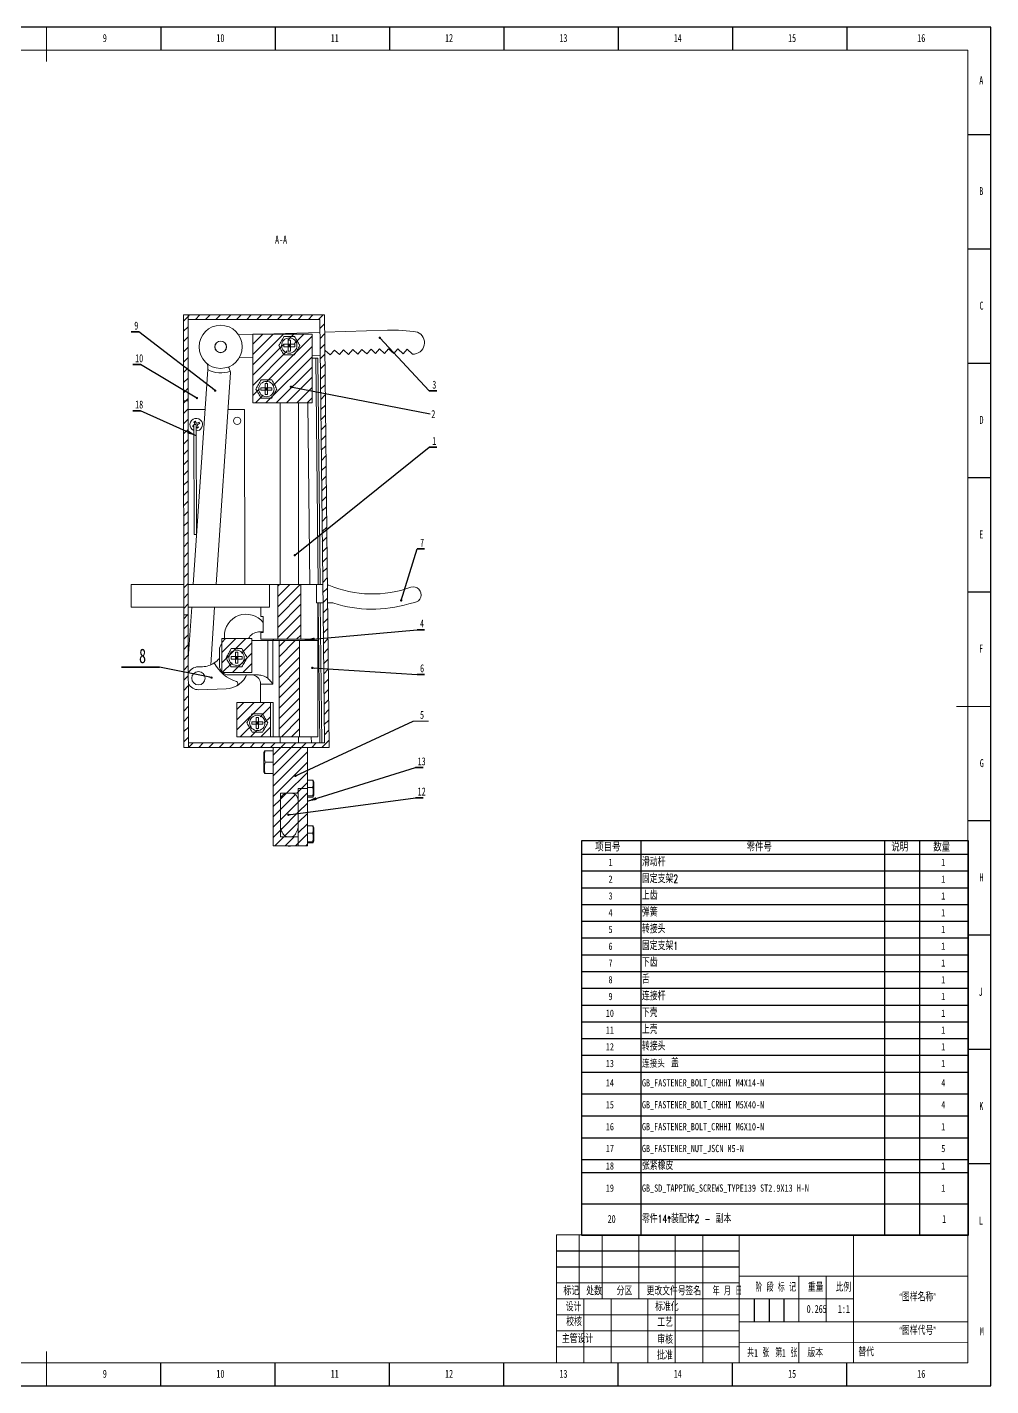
# Model space of a CAD drawing. Header units: millimetres. Extents: x 0 to 841, y 0 to 594.
# Drawn here: x 420 to 841, y 0 to 594 of the extents above; entities that cross this region are included whole.
import ezdxf

# ---------------------------------------------------------------- set-up
doc = ezdxf.new("R2010")
doc.units = ezdxf.units.MM
for name, color, linetype in [('10', 7, 'Continuous'), ('5', 7, 'Continuous'), ('SLD-0', 7, 'Continuous')]:
    doc.layers.add(name, color=color, linetype=linetype)
doc.layers.add('文字层', color=3, linetype='Continuous', lineweight=15)
doc.styles.add('SLDTEXTSTYLE0', font='TXT', dxfattribs={"width": 0.7, "bigfont": 'bigfont'})
doc.styles.add('SLDTEXTSTYLE1', font='TXT', dxfattribs={"width": 0.62, "bigfont": 'bigfont'})
doc.styles.add('SLDTEXTSTYLE2', font='TXT', dxfattribs={"width": 0.614286, "bigfont": 'bigfont'})
doc.styles.add('SLDTEXTSTYLE3', font='TXT', dxfattribs={"width": 0.6, "bigfont": 'bigfont'})
doc.styles.add('SLDTEXTSTYLE4', font='TXT', dxfattribs={"width": 0.7})
doc.styles.add('SLDTEXTSTYLE5', font='TXT', dxfattribs={"width": 0.75, "bigfont": 'bigfont'})
doc.styles.add('SLDTEXTSTYLE6', font='TXT', dxfattribs={"width": 0.75})
doc.dimstyles.new('SLDDIMSTYLE3', dxfattribs={"dimtxt": 0.18, "dimasz": 4.08, "dimexe": 0, "dimexo": 0.0625, "dimgap": 0, "dimtad": 0, "dimtih": 1, "dimtoh": 1, "dimdec": 0, "dimrnd": 1e-09, "dimzin": 0, "dimdsep": 46, "dimtxsty": 'Standard', "dimsah": 1, "dimcen": 0.09, "dimadec": 0, "dimazin": 0, "dimtfac": 4.08, "dimtdec": 0, "dimtofl": 0, "dimtmove": 0, "dimatfit": 3, "dimfxl": 1, "dimfrac": 2, "dimtolj": 1, "dimtzin": 0, "dimarcsym": 0})
doc.dimstyles.new('SLDDIMSTYLE4', dxfattribs={"dimtxt": 0.18, "dimasz": 1.016, "dimexe": 0, "dimexo": 0.0625, "dimgap": 0, "dimtad": 0, "dimtih": 1, "dimtoh": 1, "dimdec": 0, "dimrnd": 1e-09, "dimzin": 0, "dimdsep": 46, "dimtxsty": 'Standard', "dimblk1": 'DOT', "dimblk2": 'DOT', "dimsah": 1, "dimcen": 0.09, "dimadec": 0, "dimazin": 0, "dimtfac": 1.016, "dimtdec": 0, "dimtofl": 0, "dimtmove": 0, "dimatfit": 3, "dimldrblk": 'DOT', "dimfxl": 1, "dimfrac": 2, "dimtolj": 1, "dimtzin": 0, "dimarcsym": 0})

# ---------------------------------------------------------------- blocks, each defined once
blk = doc.blocks.new('SW_TABLEANNOTATION_0')
at = {"layer": '10', "color": 0}
for p, q in [((0, 0), (0, -172.4)), ((169.17, 0), (0, 0)), ((25.88, 0), (25.88, -5.89)), ((132.46, 0), (132.46, -5.89)), ((147.74, 0), (147.74, -5.89)), ((169.17, -172.4), (169.17, 0)), ((0, -5.89), (169.17, -5.89)), ((25.88, -5.89), (25.88, -172.4)), ((132.46, -5.89), (132.46, -172.4)), ((147.74, -5.89), (147.74, -172.4)), ((0, -13.22), (169.17, -13.22)), ((0, -20.54), (169.17, -20.54)), ((0, -27.87), (169.17, -27.87)), ((0, -35.2), (169.17, -35.2)), ((0, -42.52), (169.17, -42.52)), ((0, -49.85), (169.17, -49.85)), ((0, -57.18), (169.17, -57.18)), ((0, -64.5), (169.17, -64.5)), ((0, -71.83), (169.17, -71.83)), ((0, -79.16), (169.17, -79.16)), ((0, -86.49), (169.17, -86.49)), ((0, -93.81), (169.17, -93.81)), ((0, -101.14), (169.17, -101.14)), ((0, -110.71), (169.17, -110.71)), ((0, -120.29), (169.17, -120.29)), ((0, -129.86), (169.17, -129.86)), ((0, -139.4), (169.17, -139.4)), ((0, -145.12), (169.17, -145.12)), ((0, -158.76), (169.17, -158.76)), ((0, -172.4), (169.17, -172.4))]:
    blk.add_line(p, q, dxfattribs=at)
at = {"layer": '10', "color": 0, "attachment_point": 1}
for s, insert, char_height, style in [('项\\M+196DA\\M+18D86', (5.94, -1.14), 3.5, 'SLDTEXTSTYLE5'), ('\\M+197EB\\M+18C8F\\M+18D86', (72.17, -1.14), 3.5, 'SLDTEXTSTYLE5'), ('说\\M+196BE', (135.44, -1.14), 3.5, 'SLDTEXTSTYLE5'), ('\\M+19094\\M+197CA', (153.79, -1.14), 3.5, 'SLDTEXTSTYLE5'), ('1', (11.77, -7.89), 3.17, 'SLDTEXTSTYLE6'), ('\\M+18A8A动\\M+19E57', (26.38, -7.6), 3.5, 'SLDTEXTSTYLE0'), ('1', (157.28, -7.89), 3.17, 'SLDTEXTSTYLE6'), ('2', (11.77, -15.22), 3.17, 'SLDTEXTSTYLE6'), ('\\M+18CC5\\M+192E8\\M+18E78\\M+189CB2', (26.38, -14.93), 3.5, 'SLDTEXTSTYLE0'), ('1', (157.28, -15.22), 3.17, 'SLDTEXTSTYLE6'), ('3', (11.77, -22.55), 3.17, 'SLDTEXTSTYLE6'), ('\\M+18FE3齿', (26.38, -22.25), 3.5, 'SLDTEXTSTYLE0'), ('1', (157.28, -22.55), 3.17, 'SLDTEXTSTYLE6'), ('弹\\M+1E2CE', (26.38, -29.58), 3.5, 'SLDTEXTSTYLE0'), ('4', (11.77, -29.88), 3.17, 'SLDTEXTSTYLE6'), ('1', (157.28, -29.88), 3.17, 'SLDTEXTSTYLE6'), ('5', (11.77, -37.2), 3.17, 'SLDTEXTSTYLE6'), ('转\\M+190DA头', (26.38, -36.91), 3.5, 'SLDTEXTSTYLE0'), ('1', (157.28, -37.2), 3.17, 'SLDTEXTSTYLE6'), ('6', (11.77, -44.53), 3.17, 'SLDTEXTSTYLE6'), ('\\M+18CC5\\M+192E8\\M+18E78\\M+189CB1', (26.38, -44.24), 3.5, 'SLDTEXTSTYLE0'), ('1', (157.28, -44.53), 3.17, 'SLDTEXTSTYLE6'), ('7', (11.77, -51.86), 3.17, 'SLDTEXTSTYLE6'), ('\\M+189BA齿', (26.38, -51.56), 3.5, 'SLDTEXTSTYLE0'), ('1', (157.28, -51.86), 3.17, 'SLDTEXTSTYLE6'), ('8', (11.77, -59.18), 3.17, 'SLDTEXTSTYLE6'), ('\\M+190E3', (26.38, -58.89), 3.5, 'SLDTEXTSTYLE0'), ('1', (157.28, -59.18), 3.17, 'SLDTEXTSTYLE6'), ('9', (11.77, -66.51), 3.17, 'SLDTEXTSTYLE6'), ('连\\M+190DA\\M+19E57', (26.38, -66.22), 3.5, 'SLDTEXTSTYLE0'), ('1', (157.28, -66.51), 3.17, 'SLDTEXTSTYLE6'), ('10', (10.59, -73.84), 3.175, 'SLDTEXTSTYLE6'), ('\\M+189BA壳', (26.38, -73.54), 3.5, 'SLDTEXTSTYLE0'), ('1', (157.28, -73.84), 3.17, 'SLDTEXTSTYLE6'), ('11', (10.59, -81.16), 3.175, 'SLDTEXTSTYLE6'), ('\\M+18FE3壳', (26.38, -80.87), 3.5, 'SLDTEXTSTYLE0'), ('1', (157.28, -81.16), 3.17, 'SLDTEXTSTYLE6'), ('12', (10.59, -88.49), 3.175, 'SLDTEXTSTYLE6'), ('转\\M+190DA头', (26.38, -88.2), 3.5, 'SLDTEXTSTYLE0'), ('1', (157.28, -88.49), 3.17, 'SLDTEXTSTYLE6'), ('13', (10.59, -95.82), 3.175, 'SLDTEXTSTYLE6'), ('连\\M+190DA头', (26.38, -95.98), 3.175, 'SLDTEXTSTYLE5'), ('\\M+1E1B3', (39.08, -95.49), 3.5, 'SLDTEXTSTYLE0'), ('1', (157.28, -95.82), 3.17, 'SLDTEXTSTYLE6'), ('14', (10.59, -104.27), 3.175, 'SLDTEXTSTYLE6'), ('GB_FASTENER_BOLT_CRHHI M4X14-N', (26.38, -104.27), 3.175, 'SLDTEXTSTYLE6'), ('4', (157.28, -104.27), 3.17, 'SLDTEXTSTYLE6'), ('15', (10.59, -113.84), 3.175, 'SLDTEXTSTYLE6'), ('GB_FASTENER_BOLT_CRHHI M5X40-N', (26.38, -113.84), 3.175, 'SLDTEXTSTYLE6'), ('4', (157.28, -113.84), 3.17, 'SLDTEXTSTYLE6'), ('16', (10.59, -123.42), 3.175, 'SLDTEXTSTYLE6'), ('GB_FASTENER_BOLT_CRHHI M6X10-N', (26.38, -123.42), 3.175, 'SLDTEXTSTYLE6'), ('1', (157.28, -123.42), 3.17, 'SLDTEXTSTYLE6'), ('17', (10.59, -132.97), 3.175, 'SLDTEXTSTYLE6'), ('GB_FASTENER_NUT_JSCN M5-N', (26.38, -132.97), 3.175, 'SLDTEXTSTYLE6'), ('5', (157.28, -132.97), 3.17, 'SLDTEXTSTYLE6'), ('18', (10.59, -140.6), 3.175, 'SLDTEXTSTYLE6'), ('张紧\\M+193C9\\M+194E7', (26.38, -140.31), 3.5, 'SLDTEXTSTYLE0'), ('1', (157.28, -140.6), 3.17, 'SLDTEXTSTYLE6'), ('19', (10.59, -150.28), 3.175, 'SLDTEXTSTYLE6'), ('GB_SD_TAPPING_SCREWS_TYPE139 ST2.9X13 H-N', (26.38, -150.28), 3.175, 'SLDTEXTSTYLE6'), ('1', (157.28, -150.28), 3.17, 'SLDTEXTSTYLE6'), ('20', (11.4, -163.63), 3.5, 'SLDTEXTSTYLE4'), ('\\M+197EB\\M+18C8F14^ \\M+19195\\M+1947A\\M+191CC2 - \\M+1959B\\M+1967B', (26.38, -163.63), 3.5, 'SLDTEXTSTYLE0'), ('1', (157.69, -163.63), 3.5, 'SLDTEXTSTYLE4')]:
    blk.add_mtext(s, dxfattribs=dict(at, insert=insert, char_height=char_height, style=style))
blk = doc.blocks.new('SW_NOTE_1')
at = {"layer": '10', "color": 0}
for p, q in [((0, 0), (3.33, 0)), ((3.33, 0), (0, 0)), ((0, 0), (3.33, 0)), ((3.33, 0), (0, 0)), ((0, 0), (3.33, 0)), ((3.33, 0), (0, 0))]:
    blk.add_line(p, q, dxfattribs=at)
at = {"layer": '10', "color": 0, "insert": (2.21, 4.51), "char_height": 3.5, "attachment_point": 2, "style": 'SLDTEXTSTYLE4'}
blk.add_mtext('3', dxfattribs=at)
blk = doc.blocks.new('_DOT')
at = {"color": 0, "linetype": 'ByBlock', "lineweight": -2}
blk.add_line((-0.5, 0), (-1, 0), dxfattribs=at)
at = {"color": 0, "linetype": 'ByBlock', "const_width": 0.5}
blk.add_lwpolyline([(-0.25, 0, 1), (0.25, 0, 1)], format="xyb", close=True, dxfattribs=at)
blk = doc.blocks.new('SW_NOTE_2')
at = {"layer": '10', "color": 0}
for p, q in [((0, 0), (3.33, 0)), ((3.33, 0), (0, 0)), ((0, 0), (3.33, 0)), ((3.33, 0), (0, 0)), ((0, 0), (3.33, 0)), ((3.33, 0), (0, 0))]:
    blk.add_line(p, q, dxfattribs=at)
at = {"layer": '10', "color": 0, "insert": (2.21, 4.51), "char_height": 3.5, "attachment_point": 2, "style": 'SLDTEXTSTYLE4'}
blk.add_mtext('7', dxfattribs=at)
blk = doc.blocks.new('SW_NOTE_3')
at = {"layer": '10', "color": 0}
for p, q in [((0, 0), (3.33, 0)), ((3.33, 0), (0, 0)), ((0, 0), (3.33, 0)), ((3.33, 0), (0, 0)), ((0, 0), (3.33, 0)), ((3.33, 0), (0, 0))]:
    blk.add_line(p, q, dxfattribs=at)
at = {"layer": '10', "color": 0, "insert": (2.21, 4.51), "char_height": 3.5, "attachment_point": 2, "style": 'SLDTEXTSTYLE4'}
blk.add_mtext('1', dxfattribs=at)
blk = doc.blocks.new('SW_NOTE_4')
at = {"layer": '10', "color": 0}
for p, q in [((-3.33, 0), (0, 0)), ((0, 0), (-3.33, 0)), ((-3.33, 0), (0, 0)), ((0, 0), (-3.33, 0)), ((-3.33, 0), (0, 0)), ((0, 0), (-3.33, 0))]:
    blk.add_line(p, q, dxfattribs=at)
at = {"layer": '10', "color": 0, "insert": (-1.12, 4.51), "char_height": 3.5, "attachment_point": 2, "style": 'SLDTEXTSTYLE4'}
blk.add_mtext('9', dxfattribs=at)
blk = doc.blocks.new('SW_NOTE_5')
at = {"layer": '10', "color": 0}
for p, q in [((-3.33, 0), (0, 0)), ((0, 0), (-3.33, 0)), ((-3.33, 0), (0, 0)), ((0, 0), (-3.33, 0)), ((-3.33, 0), (0, 0)), ((0, 0), (-3.33, 0))]:
    blk.add_line(p, q, dxfattribs=at)
at = {"layer": '10', "color": 0, "insert": (-0.58, 4.51), "char_height": 3.5, "attachment_point": 2, "style": 'SLDTEXTSTYLE4'}
blk.add_mtext('10', dxfattribs=at)
blk = doc.blocks.new('SW_NOTE_6')
at = {"layer": '10', "color": 0}
for p, q in [((-3.33, 0), (0, 0)), ((0, 0), (-3.33, 0)), ((-3.33, 0), (0, 0)), ((0, 0), (-3.33, 0)), ((-3.33, 0), (0, 0)), ((0, 0), (-3.33, 0))]:
    blk.add_line(p, q, dxfattribs=at)
at = {"layer": '10', "color": 0, "insert": (-0.57, 4.51), "char_height": 3.5, "attachment_point": 2, "style": 'SLDTEXTSTYLE4'}
blk.add_mtext('18', dxfattribs=at)
blk = doc.blocks.new('SW_NOTE_7')
at = {"layer": '10', "color": 0}
for p, q in [((-16.65, 0), (0, 0)), ((0, 0), (-16.65, 0)), ((-16.65, 0), (0, 0)), ((0, 0), (-16.65, 0)), ((-16.65, 0), (0, 0)), ((0, 0), (-16.65, 0))]:
    blk.add_line(p, q, dxfattribs=at)
at = {"layer": '10', "color": 0, "insert": (-7.42, 8.16), "char_height": 6.35, "attachment_point": 2, "style": 'SLDTEXTSTYLE4'}
blk.add_mtext('8', dxfattribs=at)
blk = doc.blocks.new('SW_NOTE_8')
at = {"layer": '10', "color": 0}
for p, q in [((0, 0), (3.33, 0)), ((3.33, 0), (0, 0)), ((0, 0), (3.33, 0)), ((3.33, 0), (0, 0)), ((0, 0), (3.33, 0)), ((3.33, 0), (0, 0))]:
    blk.add_line(p, q, dxfattribs=at)
at = {"layer": '10', "color": 0, "insert": (2.21, 4.51), "char_height": 3.5, "attachment_point": 2, "style": 'SLDTEXTSTYLE4'}
blk.add_mtext('6', dxfattribs=at)
blk = doc.blocks.new('SW_NOTE_9')
at = {"layer": '文字层', "color": 0}
for p, q in [((0, 0), (6.66, 0)), ((6.66, 0), (0, 0)), ((0, 0), (6.66, 0)), ((6.66, 0), (0, 0)), ((0, 0), (6.66, 0)), ((6.66, 0), (0, 0))]:
    blk.add_line(p, q, dxfattribs=at)
at = {"layer": '文字层', "color": 0, "insert": (3.87, 4.51), "char_height": 3.5, "attachment_point": 2, "style": 'SLDTEXTSTYLE4'}
blk.add_mtext('5', dxfattribs=at)
blk = doc.blocks.new('SW_NOTE_10')
at = {"layer": '10', "color": 0}
for p, q in [((0, 0), (3.33, 0)), ((3.33, 0), (0, 0)), ((0, 0), (3.33, 0)), ((3.33, 0), (0, 0)), ((0, 0), (3.33, 0)), ((3.33, 0), (0, 0))]:
    blk.add_line(p, q, dxfattribs=at)
at = {"layer": '10', "color": 0, "insert": (2.75, 4.51), "char_height": 3.5, "attachment_point": 2, "style": 'SLDTEXTSTYLE4'}
blk.add_mtext('13', dxfattribs=at)
blk = doc.blocks.new('SW_NOTE_11')
at = {"layer": '10', "color": 0}
for p, q in [((0, 0), (3.33, 0)), ((3.33, 0), (0, 0)), ((0, 0), (3.33, 0)), ((3.33, 0), (0, 0)), ((0, 0), (3.33, 0)), ((3.33, 0), (0, 0))]:
    blk.add_line(p, q, dxfattribs=at)
at = {"layer": '10', "color": 0, "insert": (2.75, 4.51), "char_height": 3.5, "attachment_point": 2, "style": 'SLDTEXTSTYLE4'}
blk.add_mtext('12', dxfattribs=at)
blk = doc.blocks.new('SW_NOTE_12')
at = {"layer": '10', "color": 0}
for p, q in [((0, 0), (3.33, 0)), ((3.33, 0), (0, 0)), ((0, 0), (3.33, 0)), ((3.33, 0), (0, 0)), ((0, 0), (3.33, 0)), ((3.33, 0), (0, 0))]:
    blk.add_line(p, q, dxfattribs=at)
at = {"layer": '10', "color": 0, "insert": (2.21, 4.51), "char_height": 3.5, "attachment_point": 2, "style": 'SLDTEXTSTYLE4'}
blk.add_mtext('4', dxfattribs=at)
blk = doc.blocks.new('SW_NOTE_13')
at = {"layer": '10', "color": 0, "insert": (0.57, 1.68), "char_height": 3.5, "attachment_point": 1, "style": 'SLDTEXTSTYLE4'}
blk.add_mtext('2', dxfattribs=at)

msp = doc.modelspace()

# ---------------------------------------------------------------- hatches: boundary and pattern name
at = {"linetype": 'Continuous', "lineweight": 0}
h = msp.add_hatch(dxfattribs=at)
h.set_pattern_fill('ANSI31', style=0)
h.paths.add_polyline_path([(489.976, 468.189), (487.976, 468.188), (487.996, 430.597), (489.996, 430.598)], flags=0)
h = msp.add_hatch(dxfattribs=at)
h.set_pattern_fill('ANSI31', style=0)
h.paths.add_polyline_path([(490.072, 281.082), (490.074, 279.082), (551.605, 279.114), (549.576, 468.219), (489.976, 468.189), (489.977, 466.189), (547.598, 466.218), (548.96, 339.255), (548.961, 339.211), (548.96, 339.212), (549.583, 281.113)], flags=0)
h = msp.add_hatch(dxfattribs=at)
h.set_pattern_fill('ANSI31', style=0)
h.paths.add_polyline_path([(544.185, 459.812), (518.212, 459.799), (518.227, 429.708), (544.201, 429.721)], flags=0)
edge = h.paths.add_edge_path(flags=0)
edge.add_arc((524.205, 435.799), 3.064, 0, 360)
edge = h.paths.add_edge_path(flags=0)
edge.add_arc((534.21, 454.795), 2.5, 0, 360)
h = msp.add_hatch(dxfattribs=at)
h.set_pattern_fill('ANSI31', style=0)
h.paths.add_polyline_path([(487.996, 430.597), (488.044, 337.052), (490.044, 337.053), (489.996, 430.598)], flags=0)
h = msp.add_hatch(dxfattribs=at)
h.set_pattern_fill('ANSI31', style=0)
h.paths.add_polyline_path([(529.152, 350.383), (529.152, 326.383), (539.269, 326.383), (539.269, 350.383)], flags=0)
h = msp.add_hatch(dxfattribs=at)
h.set_pattern_fill('ANSI31', style=0)
h.paths.add_polyline_path([(488.074, 279.081), (490.074, 279.082), (490.044, 337.053), (488.044, 337.052)], flags=0)
h = msp.add_hatch(dxfattribs=at)
h.set_pattern_fill('ANSI31', style=0)
h.paths.add_polyline_path([(504.656, 311.853), (517.903, 311.859), (517.895, 326.689), (504.649, 326.682)], flags=0)
edge = h.paths.add_edge_path(flags=0)
edge.add_arc((511.17, 318.309), 2.923, 0, 360)
h = msp.add_hatch(dxfattribs=at)
h.set_pattern_fill('ANSI31', style=0)
h.paths.add_polyline_path([(538.649, 325.8), (529.732, 325.8), (529.732, 283.807), (538.649, 283.807)], flags=0)
h = msp.add_hatch(dxfattribs=at)
h.set_pattern_fill('ANSI31', style=0)
h.paths.add_polyline_path([(511.239, 283.802), (526.01, 283.81), (526.002, 298.81), (511.232, 298.802)], flags=0)
edge = h.paths.add_edge_path(flags=0)
edge.add_arc((520.237, 289.807), 3.037, 0, 360)
h = msp.add_hatch(dxfattribs=at)
h.set_pattern_fill('ANSI31', style=0)
h.paths.add_polyline_path([(530.31, 259.105), (538.11, 259.105), (538.11, 261.105), (542.11, 261.105), (542.11, 279.081), (527.11, 279.081), (527.11, 236.105), (538.11, 236.105), (538.11, 240.011), (530.31, 240.011)], flags=0)
h = msp.add_hatch(dxfattribs=at)
h.set_pattern_fill('ANSI31', style=0)
edge = h.paths.add_edge_path(flags=0)
edge.add_line((535.11, 259.105), (533.31, 259.105))
edge.add_arc((533.31, 256.105), 3, 90, 180)
edge.add_line((530.31, 256.105), (530.31, 245.294))
edge.add_spline(control_points=[(530.31, 245.294), (530.31, 245.181), (530.313, 245.067), (530.319, 244.953), (530.361, 244.105), (530.556, 243.254), (530.875, 242.468), (531.074, 241.979), (531.325, 241.504), (531.642, 241.081), (531.817, 240.847), (532.015, 240.626), (532.242, 240.441), (532.404, 240.309), (532.585, 240.194), (532.78, 240.116), (532.928, 240.057), (533.087, 240.02), (533.245, 240.012), (533.267, 240.011), (533.289, 240.011), (533.31, 240.011)], knot_values=[0.0169844, 0.0169844, 0.0169844, 0.0169844, 0.0173229, 0.0173229, 0.0173229, 0.0198793, 0.0198793, 0.0198793, 0.0214588, 0.0214588, 0.0214588, 0.0223304, 0.0223304, 0.0223304, 0.0229556, 0.0229556, 0.0229556, 0.0234292, 0.0234292, 0.0234292, 0.0234931, 0.0234931, 0.0234931, 0.0234931], weights=[1, 1, 1, 1, 1, 1, 1, 1, 1, 1, 1, 1, 1, 1, 1, 1, 1, 1, 1, 1, 1, 1], degree=3, periodic=0)
edge.add_line((533.31, 240.011), (535.11, 240.011))
edge.add_spline(control_points=[(535.11, 240.011), (535.202, 240.011), (535.294, 240.02), (535.384, 240.039), (535.533, 240.069), (535.678, 240.125), (535.812, 240.196), (536.042, 240.317), (536.248, 240.486), (536.43, 240.672), (536.772, 241.02), (537.045, 241.438), (537.27, 241.872), (537.656, 242.614), (537.912, 243.434), (538.034, 244.261), (538.084, 244.603), (538.11, 244.949), (538.11, 245.294)], knot_values=[0.0008002, 0.0008002, 0.0008002, 0.0008002, 0.0010754, 0.0010754, 0.0010754, 0.0015294, 0.0015294, 0.0015294, 0.002311, 0.002311, 0.002311, 0.0037839, 0.0037839, 0.0037839, 0.0063206, 0.0063206, 0.0063206, 0.0073631, 0.0073631, 0.0073631, 0.0073631], weights=[1, 1, 1, 1, 1, 1, 1, 1, 1, 1, 1, 1, 1, 1, 1, 1, 1, 1, 1], degree=3, periodic=0)
edge.add_line((538.11, 245.294), (538.11, 256.105))
edge.add_arc((535.11, 256.105), 3, 0, 90)
h = msp.add_hatch(dxfattribs=at)
h.set_pattern_fill('ANSI31', style=0)
h.paths.add_polyline_path([(538.11, 236.105), (542.11, 236.105), (542.11, 261.105), (538.11, 261.105)], flags=0)

# ---------------------------------------------------------------- linework, layer by layer
at = {"color": 7, "linetype": 'Continuous', "lineweight": 15}
for p, q in [((487.976, 468.188), (489.976, 468.189)), ((487.996, 430.597), (487.976, 468.188)), ((489.976, 468.189), (549.576, 468.219)), ((489.977, 466.189), (489.976, 468.189)), ((489.996, 430.598), (489.976, 468.189)), ((547.598, 466.218), (489.977, 466.189)), ((548.96, 339.255), (547.598, 466.218)), ((549.576, 468.219), (551.605, 279.114)), ((518.21, 459.675), (512.03, 459.486)), ((518.21, 459.795), (518.21, 429.795)), ((518.212, 459.795), (518.21, 459.795)), ((518.212, 459.799), (544.185, 459.812)), ((518.227, 429.708), (518.212, 459.799)), ((547.658, 460.578), (522.319, 459.801)), ((544.185, 459.812), (544.201, 429.721)), ((544.21, 459.795), (544.185, 459.795)), ((544.21, 429.795), (544.21, 459.795)), ((577.092, 461.481), (549.658, 460.64)), ((533.664, 455.341), (531.81, 455.341)), ((531.81, 455.341), (531.81, 454.249)), ((533.664, 454.249), (531.81, 454.249)), ((534.756, 457.195), (533.664, 457.195)), ((533.664, 457.195), (533.664, 455.341)), ((534.756, 455.341), (533.664, 455.341)), ((533.664, 454.249), (533.664, 455.341)), ((533.664, 455.341), (534.21, 454.795)), ((534.21, 454.795), (533.664, 454.795)), ((534.21, 454.795), (533.664, 454.249)), ((533.664, 454.249), (533.664, 452.395)), ((534.756, 454.249), (533.664, 454.249)), ((533.664, 452.395), (534.756, 452.395)), ((534.21, 454.795), (534.21, 455.341)), ((534.21, 454.795), (534.756, 455.341)), ((534.21, 454.249), (534.21, 454.795)), ((534.756, 454.249), (534.21, 454.795)), ((534.756, 454.795), (534.21, 454.795)), ((534.756, 457.195), (534.756, 455.341)), ((536.61, 455.341), (534.756, 455.341)), ((534.756, 454.249), (534.756, 455.341)), ((534.756, 454.249), (534.756, 452.395)), ((536.61, 454.249), (534.756, 454.249)), ((536.61, 454.249), (536.61, 455.341)), ((549.754, 451.607), (549.91, 452.644)), ((549.91, 452.644), (552.14, 450.711)), ((552.14, 450.711), (553.922, 452.767)), ((553.922, 452.767), (556.152, 450.834)), ((556.152, 450.834), (557.933, 452.89)), ((557.933, 452.89), (560.163, 450.957)), ((560.163, 450.957), (561.945, 453.013)), ((561.945, 453.013), (564.175, 451.08)), ((564.175, 451.08), (565.956, 453.136)), ((565.956, 453.136), (568.186, 451.203)), ((568.186, 451.203), (569.967, 453.259)), ((569.967, 453.259), (571.851, 451.316)), ((571.851, 451.316), (573.613, 453.349)), ((573.613, 453.349), (575.897, 451.369)), ((575.897, 451.369), (577.629, 453.368)), ((577.629, 453.368), (579.966, 451.344)), ((579.966, 451.344), (581.669, 453.31)), ((581.669, 453.31), (583.978, 451.241)), ((583.978, 451.241), (585.711, 453.175)), ((585.711, 453.175), (588.075, 451.056)), ((512.337, 449.49), (518.21, 449.67)), ((544.21, 450.468), (547.765, 450.577)), ((546.631, 449.292), (544.21, 449.266)), ((545.754, 449.221), (546.631, 449.23)), ((546.815, 350.36), (545.754, 449.221)), ((546.631, 449.23), (546.631, 449.292)), ((547.693, 350.361), (546.631, 449.292)), ((547.692, 350.361), (546.631, 449.23)), ((498.527, 444.332), (492.228, 350.383)), ((502.251, 350.383), (508.462, 443.035)), ((508.413, 443.626), (508.281, 444.01)), ((521.805, 436.345), (521.805, 435.253)), ((523.659, 436.345), (521.805, 436.345)), ((523.659, 435.253), (521.805, 435.253)), ((524.751, 438.199), (523.659, 438.199)), ((523.659, 438.199), (523.659, 436.345)), ((523.659, 435.253), (523.659, 436.345)), ((524.751, 436.345), (523.659, 436.345)), ((523.659, 436.345), (524.205, 435.799)), ((524.205, 435.799), (523.659, 435.799)), ((524.205, 435.799), (523.659, 435.253)), ((523.659, 435.253), (523.659, 433.399)), ((524.751, 435.253), (523.659, 435.253)), ((524.205, 435.799), (524.205, 436.345)), ((524.205, 435.799), (524.751, 436.345)), ((524.205, 435.253), (524.205, 435.799)), ((524.751, 435.253), (524.205, 435.799)), ((524.751, 435.799), (524.205, 435.799)), ((524.751, 438.199), (524.751, 436.345)), ((526.605, 436.345), (524.751, 436.345)), ((524.751, 435.253), (524.751, 436.345)), ((524.751, 435.253), (524.751, 433.399)), ((526.605, 435.253), (524.751, 435.253)), ((526.605, 435.253), (526.605, 436.345)), ((487.996, 430.597), (489.996, 430.598)), ((488.044, 337.052), (487.996, 430.597)), ((489.996, 430.598), (490.044, 337.053)), ((518.21, 429.795), (518.227, 429.795)), ((544.201, 429.721), (518.227, 429.708)), ((523.659, 433.399), (524.751, 433.399)), ((530.21, 429.714), (530.21, 350.383)), ((538.21, 350.383), (538.21, 429.718)), ((543.136, 350.383), (542.285, 429.72)), ((544.201, 429.795), (544.21, 429.795)), ((497.355, 426.858), (489.998, 426.854)), ((492.479, 421.51), (493.043, 421.813)), ((493.043, 421.813), (493.497, 420.967)), ((514.668, 426.867), (507.378, 426.863)), ((514.707, 350.383), (514.668, 426.867)), ((491.957, 419.776), (492.48, 420.057)), ((492.26, 419.213), (491.957, 419.776)), ((492.482, 419.357), (492.19, 419.901)), ((492.482, 419.332), (492.26, 419.213)), ((492.933, 420.664), (492.479, 421.51)), ((493.518, 420.252), (492.479, 420.248)), ((492.479, 420.248), (492.653, 372.215)), ((492.604, 421.277), (493.168, 421.58)), ((493.692, 372.219), (493.518, 420.252)), ((493.539, 419.537), (493.521, 419.567)), ((493.993, 418.691), (493.539, 419.537)), ((494.432, 419.227), (493.868, 418.924)), ((493.93, 420.837), (494.776, 421.291)), ((494.557, 418.994), (493.993, 418.691)), ((494.103, 419.839), (494.557, 418.994)), ((495.079, 420.727), (494.233, 420.273)), ((494.543, 421.166), (494.846, 420.602)), ((494.776, 421.291), (495.079, 420.727)), ((492.653, 372.215), (493.692, 372.219)), ((465.01, 340.383), (465.01, 350.383)), ((488.037, 350.383), (465.01, 350.383)), ((525.536, 350.383), (490.037, 350.383)), ((525.536, 350.383), (525.536, 340.383)), ((525.536, 350.383), (529.152, 350.383)), ((539.269, 350.383), (529.152, 350.383)), ((529.152, 350.383), (529.152, 326.383)), ((539.269, 326.383), (539.269, 350.383)), ((539.269, 350.383), (546.71, 350.383)), ((548.84, 350.361), (546.053, 350.36)), ((546.053, 342.383), (546.053, 350.36)), ((546.71, 350.36), (546.71, 350.383)), ((465.01, 340.383), (488.042, 340.383)), ((490.042, 340.383), (525.536, 340.383)), ((491.558, 340.383), (490.054, 317.942)), ((499.893, 315.21), (501.58, 340.383)), ((521.71, 340.383), (521.71, 336.383)), ((546.053, 342.383), (548.926, 342.383)), ((546.71, 326.383), (546.71, 342.383)), ((547.558, 281.112), (546.9, 342.383)), ((548.435, 281.112), (547.777, 342.383)), ((548.435, 281.112), (547.778, 342.383)), ((548.961, 339.211), (548.96, 339.255)), ((548.96, 339.255), (548.96, 339.212)), ((549.583, 281.113), (548.96, 339.212)), ((548.96, 339.212), (548.961, 339.211)), ((548.96, 339.212), (548.961, 339.212)), ((550.926, 342.383), (552.129, 342.383)), ((490.044, 337.053), (488.044, 337.052)), ((488.074, 279.081), (488.044, 337.052)), ((490.074, 279.082), (490.044, 337.053)), ((522.754, 336.383), (521.71, 336.383)), ((522.754, 336.383), (522.754, 329.383)), ((505.857, 327.588), (505.889, 326.682)), ((520.796, 329.596), (522.754, 329.664)), ((521.71, 329.383), (521.71, 326.383)), ((521.71, 329.383), (522.754, 329.383)), ((503.682, 314.82), (503.688, 321.819)), ((504.649, 326.682), (517.895, 326.689)), ((504.656, 311.853), (504.649, 326.682)), ((517.895, 326.689), (517.903, 311.859)), ((517.896, 325.807), (521.691, 325.804)), ((526.713, 325.8), (521.691, 325.804)), ((521.71, 326.383), (529.152, 326.383)), ((524.779, 309.344), (524.779, 325.8)), ((524.779, 325.8), (527.061, 325.8)), ((526.71, 326.383), (527.73, 325.8)), ((527.061, 325.8), (527.061, 306.803)), ((529.732, 325.8), (527.061, 325.8)), ((529.152, 326.383), (539.269, 326.383)), ((529.732, 283.807), (529.732, 325.8)), ((529.732, 325.8), (538.649, 325.8)), ((538.649, 325.8), (538.649, 283.807)), ((546.691, 325.8), (538.649, 325.8)), ((539.269, 326.383), (546.71, 326.383)), ((540.691, 325.8), (541.71, 326.383)), ((543.4, 325.8), (543.394, 326.383)), ((546.691, 283.807), (546.691, 325.8)), ((508.77, 318.855), (508.77, 317.763)), ((510.624, 318.855), (508.77, 318.855)), ((510.624, 317.763), (508.77, 317.763)), ((511.716, 320.709), (510.624, 320.709)), ((510.624, 320.709), (510.624, 318.855)), ((510.624, 317.763), (510.624, 318.855)), ((511.716, 318.855), (510.624, 318.855)), ((510.624, 318.855), (511.17, 318.309)), ((511.17, 318.309), (510.624, 318.309)), ((511.17, 318.309), (510.624, 317.763)), ((511.716, 317.763), (510.624, 317.763)), ((510.624, 317.763), (510.624, 315.909)), ((510.624, 315.909), (511.716, 315.909)), ((511.17, 318.309), (511.17, 318.855)), ((511.17, 318.309), (511.716, 318.855)), ((511.17, 317.763), (511.17, 318.309)), ((511.716, 317.763), (511.17, 318.309)), ((511.716, 318.309), (511.17, 318.309)), ((511.716, 320.709), (511.716, 318.855)), ((513.57, 318.855), (511.716, 318.855)), ((511.716, 317.763), (511.716, 318.855)), ((513.57, 317.763), (511.716, 317.763)), ((511.716, 317.763), (511.716, 315.909)), ((513.57, 317.763), (513.57, 318.855)), ((496.312, 314.412), (494.314, 314.342)), ((517.903, 311.859), (504.656, 311.853)), ((520.741, 310.806), (507.679, 310.816)), ((494.663, 304.348), (506.656, 304.768)), ((521.691, 306.808), (521.691, 298.807)), ((511.232, 298.802), (526.002, 298.81)), ((511.239, 283.802), (511.232, 298.802)), ((526.002, 298.81), (526.01, 283.81)), ((527.237, 298.807), (526.002, 298.807)), ((527.237, 298.807), (527.237, 283.807)), ((520.783, 292.207), (519.691, 292.207)), ((519.691, 292.207), (519.691, 290.353)), ((520.783, 292.207), (520.783, 290.353)), ((511.237, 287.804), (511.237, 283.807)), ((519.691, 290.353), (517.837, 290.353)), ((517.837, 290.353), (517.837, 289.261)), ((519.691, 289.261), (517.837, 289.261)), ((520.783, 290.353), (519.691, 290.353)), ((519.691, 289.261), (519.691, 290.353)), ((519.691, 290.353), (520.237, 289.807)), ((520.237, 289.807), (519.691, 289.807)), ((520.237, 289.807), (519.691, 289.261)), ((519.691, 289.261), (519.691, 287.407)), ((520.783, 289.261), (519.691, 289.261)), ((519.691, 287.407), (520.783, 287.407)), ((520.237, 289.807), (520.237, 290.353)), ((520.237, 289.807), (520.783, 290.353)), ((520.237, 289.261), (520.237, 289.807)), ((520.783, 289.261), (520.237, 289.807)), ((520.783, 289.807), (520.237, 289.807)), ((522.637, 290.353), (520.783, 290.353)), ((520.783, 289.261), (520.783, 290.353)), ((520.783, 289.261), (520.783, 287.407)), ((522.637, 289.261), (520.783, 289.261)), ((522.637, 289.261), (522.637, 290.353)), ((490.072, 281.082), (549.583, 281.113)), ((490.074, 279.082), (490.072, 281.082)), ((511.239, 283.807), (511.237, 283.807)), ((526.01, 283.81), (511.239, 283.802)), ((527.237, 283.807), (520.239, 283.807)), ((529.732, 283.807), (527.237, 283.807)), ((529.732, 283.807), (538.649, 283.807)), ((530.21, 283.807), (530.21, 281.103)), ((538.21, 281.107), (538.21, 283.807)), ((546.691, 283.807), (538.649, 283.807)), ((543.88, 281.11), (543.851, 283.807)), ((490.074, 279.082), (488.074, 279.081)), ((551.605, 279.114), (490.074, 279.082)), ((523.347, 277.652), (523.11, 277.002)), ((523.11, 272.652), (523.11, 277.002)), ((527.11, 277.652), (523.628, 277.652)), ((542.11, 279.081), (527.11, 279.081)), ((527.11, 236.105), (527.11, 279.081)), ((530.21, 279.103), (530.21, 279.081)), ((538.21, 279.081), (538.21, 279.107)), ((542.11, 261.105), (542.11, 279.081)), ((523.11, 268.302), (523.11, 272.652)), ((523.11, 268.302), (523.347, 267.652)), ((527.11, 272.652), (523.628, 272.652)), ((527.11, 267.652), (523.628, 267.652)), ((542.11, 264.84), (544.477, 264.84)), ((542.11, 261.636), (544.477, 261.636)), ((544.626, 264.636), (544.477, 264.84)), ((544.91, 263.955), (544.658, 264.647)), ((544.91, 263.955), (544.91, 263.739)), ((544.91, 263.739), (544.91, 258.255)), ((530.31, 259.105), (530.31, 240.011)), ((538.11, 259.105), (530.31, 259.105)), ((530.31, 256.105), (530.31, 245.294)), ((533.31, 259.105), (535.11, 259.105)), ((538.11, 236.105), (538.11, 261.105)), ((538.11, 261.105), (542.11, 261.105)), ((538.11, 259.105), (538.11, 261.105)), ((538.11, 256.105), (538.11, 245.294)), ((542.11, 236.105), (542.11, 261.105)), ((542.11, 257.901), (544.477, 257.901)), ((542.11, 257.37), (544.477, 257.37)), ((544.658, 257.563), (544.91, 258.255)), ((542.11, 244.84), (544.477, 244.84)), ((544.626, 244.636), (544.477, 244.84)), ((544.91, 243.955), (544.658, 244.647)), ((544.91, 243.955), (544.91, 243.739)), ((544.91, 243.739), (544.91, 238.255)), ((530.31, 240.011), (538.11, 240.011)), ((535.11, 240.011), (533.31, 240.011)), ((538.11, 236.105), (538.11, 240.011)), ((542.11, 241.636), (544.477, 241.636)), ((542.11, 237.901), (544.477, 237.901)), ((544.658, 237.563), (544.91, 238.255)), ((527.11, 236.105), (538.11, 236.105)), ((533.71, 236.105), (533.71, 236.005)), ((534.71, 236.005), (533.71, 236.005)), ((534.71, 236.005), (534.71, 236.105)), ((542.11, 236.105), (538.11, 236.105)), ((542.11, 237.37), (544.477, 237.37))]:
    msp.add_line(p, q, dxfattribs=at)
at = {"color": 7, "linetype": 'Continuous', "lineweight": 15, "flags": 128}
msp.add_lwpolyline([(533.234, 259.104), (532.842, 259.104), (532.21, 259.104), (531.639, 259.103), (531.146, 259.103), (530.746, 259.103), (530.452, 259.103), (530.31, 259.103)], dxfattribs=at)
at = {"color": 7, "linetype": 'Continuous', "lineweight": 15}
for centre, radius in [((504.202, 454.243), 9.421), ((534.21, 454.795), 3.35), ((504.202, 454.243), 2.55), ((504.202, 454.243), 2.5), ((524.205, 435.799), 3.35), ((511.429, 421.866), 1.6), ((511.17, 318.309), 3.35), ((494.488, 309.345), 2.923), ((520.237, 289.807), 3.35)]:
    msp.add_circle(centre, radius, dxfattribs=at)
for centre, radius, start, end in [((579.254, 391.014), 70.5, 81.059954, 91.756899), ((588.387, 456.025), 4.978, 266.411107, 68.523194), ((543.9, 359.043), 90.197, 88.822208, 89.815608), ((504.202, 454.243), 11.421, 240.202684, 291.636517), ((506.467, 443.169), 2, 356.16472, 13.228684), ((493.518, 420.252), 2.75, 28.246721, 248.008324), ((492.651, 420.513), 0.32, 304.607982, 28.246721), ((493.779, 421.118), 0.32, 208.246721, 298.246721), ((493.518, 420.252), 2.75, 270.207725, 28.246721), ((494.385, 419.991), 0.32, 118.246721, 208.246721), ((549.575, 345.362), 5, 67.559454, 75.316863), ((570.57, 396.197), 50, 247.559454, 289.681072), ((588.408, 345.822), 3.444, 280.160361, 106.86451), ((552.129, 337.383), 5, 72.59145, 90), ((570.57, 396.197), 56.637, 252.59145, 286.258339), ((593.426, 317.825), 25, 100.160361, 106.258339), ((515.301, 327.918), 9.449, 37.926207, 182.004413), ((520.971, 324.599), 5, 92.004413, 155.305782), ((507.688, 321.816), 4, 139.42071, 179.953791), ((495.963, 324.406), 10, 272.004413, 303.044622), ((495.963, 324.406), 10, 303.044622, 320.553416), ((516.037, 323.639), 16.486, 207.515402, 252.543769), ((494.488, 309.345), 5, 92.004413, 152.415219), ((507.682, 314.816), 4, 179.953791, 220.840963), ((507.682, 314.816), 4, 227.811259, 269.95359), ((506.306, 314.761), 10, 299.890886, 336.726001), ((517.691, 306.808), 4, 0.04998, 75.716554), ((494.488, 309.345), 5, 207.643594, 272.004413), ((506.306, 314.761), 10, 272.004413, 299.890886), ((510.791, 306.959), 1, 299.890886, 72.543769), ((533.31, 256.105), 3, 90, 180), ((535.11, 256.105), 3, 0, 90)]:
    msp.add_arc(centre, radius, start, end, dxfattribs=at)
for points, knots in [([(531.901, 458.795), (531.523, 458.14), (530.753, 456.807), (529.983, 455.473), (529.592, 454.795)], [0, 0, 0, 0, 0.4912127, 1, 1, 1, 1]), ([(536.52, 458.795), (536.502, 458.795), (535.84, 458.795), (534.497, 458.795), (532.961, 458.795), (532.1, 458.795), (531.901, 458.795)], [0, 0, 0, 0, 0.011345, 0.4349255, 0.8697852, 1, 1, 1, 1]), ([(538.829, 454.795), (538.451, 455.449), (537.681, 456.782), (536.912, 458.116), (536.52, 458.795)], [0, 0, 0, 0, 0.4912126, 1, 1, 1, 1]), ([(529.592, 454.795), (529.97, 454.14), (530.739, 452.807), (531.509, 451.473), (531.901, 450.795)], [0, 0, 0, 0, 0.4912126, 1, 1, 1, 1]), ([(536.52, 450.795), (536.898, 451.449), (537.667, 452.782), (538.437, 454.116), (538.829, 454.795)], [0, 0, 0, 0, 0.4912127, 1, 1, 1, 1]), ([(497.943, 447.201), (497.944, 447.2), (497.973, 447.175), (498.207, 446.952), (498.549, 446.485), (498.591, 445.854), (498.61, 445.573)], [0, 0, 0, 0, 0.0036244, 0.0688957, 0.5853901, 1, 1, 1, 1]), ([(498.527, 444.332), (498.545, 444.613), (498.575, 445.05), (498.601, 445.436), (498.61, 445.573)], [0, 0, 0, 0, 0.6457398, 1, 1, 1, 1]), ([(531.901, 450.795), (532.1, 450.795), (532.944, 450.795), (534.479, 450.795), (535.822, 450.795), (536.502, 450.795), (536.52, 450.795)], [0, 0, 0, 0, 0.1302141, 0.5534335, 0.988655, 1, 1, 1, 1]), ([(507.609, 445.459), (507.618, 445.439), (507.637, 445.399), (507.782, 445.087), (507.995, 444.627), (508.178, 444.231), (508.276, 444.021), (508.281, 444.01)], [0, 0, 0, 0, 0.2462911, 0.4925735, 0.7391104, 0.9861026, 1, 1, 1, 1]), ([(521.895, 439.799), (521.517, 439.144), (520.748, 437.811), (519.978, 436.477), (519.586, 435.799)], [0, 0, 0, 0, 0.4912127, 1, 1, 1, 1]), ([(526.514, 439.799), (526.497, 439.799), (525.835, 439.799), (524.492, 439.799), (522.956, 439.799), (522.094, 439.799), (521.895, 439.799)], [0, 0, 0, 0, 0.01134496, 0.43492536, 0.8697851, 1, 1, 1, 1]), ([(528.824, 435.799), (528.446, 436.453), (527.676, 437.786), (526.906, 439.12), (526.514, 439.799)], [0, 0, 0, 0, 0.4912126, 1, 1, 1, 1]), ([(519.586, 435.799), (519.964, 435.144), (520.734, 433.811), (521.504, 432.477), (521.895, 431.799)], [0, 0, 0, 0, 0.4912126, 1, 1, 1, 1]), ([(526.514, 431.799), (526.892, 432.453), (527.662, 433.786), (528.432, 435.12), (528.824, 435.799)], [0, 0, 0, 0, 0.4912126, 1, 1, 1, 1]), ([(521.895, 431.799), (522.094, 431.799), (522.938, 431.799), (524.473, 431.799), (525.817, 431.799), (526.497, 431.799), (526.514, 431.799)], [0, 0, 0, 0, 0.1302142, 0.5534336, 0.9886551, 1, 1, 1, 1]), ([(508.861, 322.309), (508.483, 321.654), (507.713, 320.321), (506.943, 318.987), (506.552, 318.309)], [0, 0, 0, 0, 0.4912126, 1, 1, 1, 1]), ([(513.48, 322.309), (513.462, 322.309), (512.8, 322.309), (511.457, 322.309), (509.921, 322.309), (509.06, 322.309), (508.861, 322.309)], [0, 0, 0, 0, 0.0113452, 0.4349257, 0.8697853, 1, 1, 1, 1]), ([(515.789, 318.309), (515.411, 318.963), (514.641, 320.296), (513.871, 321.63), (513.48, 322.309)], [0, 0, 0, 0, 0.4912123, 1, 1, 1, 1]), ([(506.552, 318.309), (506.93, 317.654), (507.699, 316.321), (508.469, 314.987), (508.861, 314.309)], [0, 0, 0, 0, 0.4912123, 1, 1, 1, 1]), ([(513.48, 314.309), (513.858, 314.963), (514.627, 316.296), (515.397, 317.63), (515.789, 318.309)], [0, 0, 0, 0, 0.4912126, 1, 1, 1, 1]), ([(508.861, 314.309), (509.06, 314.309), (509.904, 314.309), (511.439, 314.309), (512.782, 314.309), (513.462, 314.309), (513.48, 314.309)], [0, 0, 0, 0, 0.1302139, 0.5534335, 0.9886549, 1, 1, 1, 1]), ([(518.679, 310.697), (518.679, 310.693), (518.679, 310.661), (518.679, 310.732), (518.679, 310.794)], [0, 0, 0, 0, 0.1206747, 1, 1, 1, 1]), ([(520.741, 310.806), (521.418, 310.74), (522.479, 310.637), (523.832, 310.049), (524.46, 309.582), (524.779, 309.344)], [0, 0, 0, 0, 0.4638093, 0.7271302, 1, 1, 1, 1]), ([(527.061, 306.803), (527.059, 306.806), (526.791, 307.18), (526.116, 308.072), (525.269, 308.878), (524.779, 309.344)], [0, 0, 0, 0, 0.0036038, 0.4234851, 1, 1, 1, 1]), ([(517.928, 293.807), (517.55, 293.152), (516.78, 291.819), (516.01, 290.485), (515.619, 289.807)], [0, 0, 0, 0, 0.4912123, 1, 1, 1, 1]), ([(522.547, 293.807), (522.529, 293.807), (521.867, 293.807), (520.524, 293.807), (518.988, 293.807), (518.127, 293.807), (517.928, 293.807)], [0, 0, 0, 0, 0.011345, 0.4349256, 0.8697853, 1, 1, 1, 1]), ([(524.856, 289.807), (524.478, 290.461), (523.709, 291.794), (522.939, 293.128), (522.547, 293.807)], [0, 0, 0, 0, 0.4912123, 1, 1, 1, 1]), ([(515.619, 289.807), (515.997, 289.152), (516.766, 287.819), (517.536, 286.485), (517.928, 285.807)], [0, 0, 0, 0, 0.4912126, 1, 1, 1, 1]), ([(517.928, 285.807), (518.127, 285.807), (518.971, 285.807), (520.506, 285.807), (521.849, 285.807), (522.529, 285.807), (522.547, 285.807)], [0, 0, 0, 0, 0.130214, 0.5534334, 0.9886551, 1, 1, 1, 1]), ([(522.547, 285.807), (522.925, 286.461), (523.694, 287.794), (524.464, 289.128), (524.856, 289.807)], [0, 0, 0, 0, 0.491212, 1, 1, 1, 1]), ([(523.628, 277.652), (523.624, 277.652), (523.475, 277.652), (523.297, 277.652), (523.366, 277.652), (523.375, 277.652)], [0, 0, 0, 0, 0.02356809, 0.87148808, 1, 1, 1, 1]), ([(523.628, 272.652), (523.489, 273.47), (523.206, 275.137), (523.486, 276.804), (523.628, 277.652)], [0, 0, 0, 0, 0.4912122, 1, 1, 1, 1]), ([(523.37, 267.652), (523.362, 267.652), (523.293, 267.652), (523.471, 267.652), (523.624, 267.652), (523.628, 267.652)], [0, 0, 0, 0, 0.105155, 0.9764311, 1, 1, 1, 1]), ([(523.628, 267.652), (523.489, 268.47), (523.206, 270.137), (523.486, 271.804), (523.628, 272.652)], [0, 0, 0, 0, 0.4912122, 1, 1, 1, 1]), ([(544.477, 264.84), (544.574, 264.316), (544.772, 263.248), (544.576, 262.18), (544.477, 261.636)], [0, 0, 0, 0, 0.4912123, 1, 1, 1, 1]), ([(544.477, 261.636), (544.479, 261.623), (544.584, 261.088), (544.724, 260.002), (544.636, 258.76), (544.507, 258.062), (544.477, 257.901)], [0, 0, 0, 0, 0.0110343, 0.4345152, 0.869265, 1, 1, 1, 1]), ([(544.477, 257.901), (544.574, 257.814), (544.772, 257.637), (544.576, 257.46), (544.477, 257.37)], [0, 0, 0, 0, 0.4912127, 1, 1, 1, 1]), ([(530.31, 245.294), (530.312, 245.181), (530.321, 244.641), (530.46, 243.679), (530.873, 242.358), (531.462, 241.244), (532.155, 240.469), (532.72, 240.107), (533.108, 240.014), (533.289, 240.011), (533.31, 240.011)], [0, 0, 0, 0, 0.05223001, 0.2479197, 0.44368181, 0.68636102, 0.82071896, 0.91703534, 0.99004462, 1, 1, 1, 1]), ([(535.11, 240.011), (535.202, 240.017), (535.446, 240.032), (535.924, 240.222), (536.63, 240.799), (537.279, 241.793), (537.781, 243.024), (538.06, 244.184), (538.095, 244.949), (538.11, 245.294)], [0, 0, 0, 0, 0.0421593, 0.1119608, 0.2314863, 0.4558346, 0.6485345, 0.8413304, 1, 1, 1, 1]), ([(544.477, 244.84), (544.574, 244.316), (544.772, 243.248), (544.576, 242.18), (544.477, 241.636)], [0, 0, 0, 0, 0.4912123, 1, 1, 1, 1]), ([(544.477, 241.636), (544.479, 241.623), (544.584, 241.088), (544.724, 240.002), (544.636, 238.76), (544.507, 238.062), (544.477, 237.901)], [0, 0, 0, 0, 0.011036, 0.4345169, 0.869265, 1, 1, 1, 1]), ([(544.477, 237.901), (544.574, 237.814), (544.772, 237.637), (544.576, 237.46), (544.477, 237.37)], [0, 0, 0, 0, 0.4912128, 1, 1, 1, 1])]:
    msp.add_open_spline(points, degree=3, knots=knots, dxfattribs=at)
at = {"color": 8, "linetype": 'Continuous', "lineweight": 15}
msp.add_open_spline([(527.061, 306.803), (526.761, 306.803), (525.904, 306.804), (524.642, 306.805), (523.41, 306.807), (522.484, 306.807), (521.824, 306.808), (521.746, 306.808), (521.704, 306.808)], degree=3, knots=[0, 0, 0, 0, 0.0925953, 0.265112, 0.4426312, 0.6151457, 0.7926631, 1, 1, 1, 1], dxfattribs=at)
at = {"layer": '5', "color": 7}
for p, q in [((841, 594), (0, 594)), ((841, 0), (841, 594)), ((651, 59), (731, 59)), ((651, 52), (731, 52)), ((737.5, 38), (737.5, 28)), ((744, 38), (744, 28)), ((750.5, 38), (750.5, 28)), ((0, 0), (841, 0))]:
    msp.add_line(p, q, dxfattribs=at)
at = {"layer": '5', "lineweight": 15}
for p, q in [((428, 594), (428, 579)), ((841, 297), (826, 297)), ((757, 19.007), (757, 10)), ((428, 0), (428, 15))]:
    msp.add_line(p, q, dxfattribs=at)
at = {"layer": '5'}
for p, q in [((478, 594), (478, 584)), ((528, 594), (528, 584)), ((578, 594), (578, 584)), ((628, 594), (628, 584)), ((678, 594), (678, 584)), ((728, 594), (728, 584)), ((778, 594), (778, 584)), ((841, 547), (831, 547)), ((841, 497), (831, 497)), ((841, 447), (831, 447)), ((841, 397), (831, 397)), ((841, 347), (831, 347)), ((841, 247), (831, 247)), ((841, 197), (831, 197)), ((841, 147), (831, 147)), ((841, 97), (831, 97)), ((478, 0), (478, 10)), ((528, 0), (528, 10)), ((578, 0), (578, 10)), ((628, 0), (628, 10)), ((678, 0), (678, 10)), ((728, 0), (728, 10)), ((778, 0), (778, 10))]:
    msp.add_line(p, q, dxfattribs=at)
at = {"layer": '5', "color": 7, "lineweight": 15}
for p, q in [((831, 584), (25, 584)), ((831, 10), (831, 584)), ((651, 66), (831, 66)), ((651, 66), (651, 10)), ((661, 66), (661, 38)), ((671, 66), (671, 38)), ((687, 66), (687, 38)), ((703, 66), (703, 10)), ((715, 66), (715, 10)), ((731, 66), (731, 10)), ((781, 66), (781, 38)), ((731, 48), (831, 48)), ((757, 48), (757, 28)), ((769, 48), (769, 28)), ((651, 45), (731, 45)), ((651, 38), (781, 38)), ((663, 38), (663, 10)), ((675, 38), (675, 10)), ((691, 38), (691, 10)), ((781, 38), (781, 10)), ((651, 31), (731, 31)), ((651, 24), (731, 24)), ((731, 28), (831, 28)), ((731, 19), (831, 19.028)), ((651, 17), (731, 17)), ((0, 10), (831, 10))]:
    msp.add_line(p, q, dxfattribs=at)

# ---------------------------------------------------------------- block references
at = {"layer": '10'}
for name, p in [('SW_NOTE_4', (468.43, 460.761)), ('SW_NOTE_5', (469.144, 446.492)), ('SW_NOTE_1', (595.422, 434.958)), ('SW_NOTE_6', (469.144, 426.278)), ('SW_NOTE_13', (595.754, 424.919)), ('SW_NOTE_3', (595.422, 410.345)), ('SW_NOTE_2', (590.071, 365.874)), ('SW_NOTE_12', (590.071, 330.559)), ('SW_NOTE_7', (477.467, 314.15)), ('SW_NOTE_8', (590.071, 310.939)), ('SW_NOTE_10', (589.358, 270.273)), ('SW_NOTE_11', (589.358, 257.075)), ('SW_TABLEANNOTATION_0', (662.041, 238.323))]:
    msp.add_blockref(name, p, dxfattribs=at)
at = {"layer": '文字层'}
msp.add_blockref('SW_NOTE_9', (588.407, 290.606), dxfattribs=at)

# ---------------------------------------------------------------- texts
at = {"layer": '10', "char_height": 3.5}
for s, insert, attachment_point, style in [('9', (453.547, 591.009), 2, 'SLDTEXTSTYLE4'), ('10', (504.089, 591.009), 2, 'SLDTEXTSTYLE4'), ('11', (554.089, 591.009), 2, 'SLDTEXTSTYLE4'), ('12', (604.089, 591.009), 2, 'SLDTEXTSTYLE4'), ('13', (654.089, 591.009), 2, 'SLDTEXTSTYLE4'), ('14', (704.089, 591.009), 2, 'SLDTEXTSTYLE4'), ('15', (754.089, 591.009), 2, 'SLDTEXTSTYLE4'), ('16', (810.591, 591.009), 2, 'SLDTEXTSTYLE4'), ('A', (836.82, 572.509), 2, 'SLDTEXTSTYLE4'), ('B', (836.82, 524.068), 2, 'SLDTEXTSTYLE4'), ('A-A', (530.612, 502.829), 2, 'SLDTEXTSTYLE4'), ('C', (836.927, 474.009), 2, 'SLDTEXTSTYLE4'), ('D', (836.93, 424.068), 2, 'SLDTEXTSTYLE4'), ('E', (836.818, 374.009), 2, 'SLDTEXTSTYLE4'), ('F', (836.724, 324.068), 2, 'SLDTEXTSTYLE4'), ('G', (837.039, 274.009), 2, 'SLDTEXTSTYLE4'), ('H', (836.93, 224.068), 2, 'SLDTEXTSTYLE4'), ('J', (836.515, 174.009), 2, 'SLDTEXTSTYLE4'), ('K', (836.82, 124.068), 2, 'SLDTEXTSTYLE4'), ('L', (836.681, 74.009), 2, 'SLDTEXTSTYLE4'), ('\\M+18167图样\\M+196BC\\M+18FCC\\M+18168', (808.988, 40.494), 2, 'SLDTEXTSTYLE0'), ('\\M+18D5A\\M+18A6A', (658.733, 29.668), 2, 'SLDTEXTSTYLE0'), ('0.265', (764.843, 35.353), 2, 'SLDTEXTSTYLE4'), ('1:1', (776.749, 35.353), 2, 'SLDTEXTSTYLE4'), ('\\M+18167图样\\M+191E3\\M+18D86\\M+18168', (808.99, 25.833), 2, 'SLDTEXTSTYLE0'), ('M', (837.097, 25.509), 2, 'SLDTEXTSTYLE4'), ('\\M+18EE5\\M+18AC7设计', (660.264, 22.22), 2, 'SLDTEXTSTYLE0'), ('1', (737.45, 16.086), 1, 'SLDTEXTSTYLE4'), ('1', (749.566, 16.086), 1, 'SLDTEXTSTYLE4'), ('9', (453.547, 7.009), 2, 'SLDTEXTSTYLE4'), ('10', (504.089, 7.009), 2, 'SLDTEXTSTYLE4'), ('11', (554.089, 7.009), 2, 'SLDTEXTSTYLE4'), ('12', (604.089, 7.009), 2, 'SLDTEXTSTYLE4'), ('13', (654.089, 7.009), 2, 'SLDTEXTSTYLE4'), ('14', (704.089, 7.009), 2, 'SLDTEXTSTYLE4'), ('15', (754.089, 7.009), 2, 'SLDTEXTSTYLE4'), ('16', (810.591, 7.009), 2, 'SLDTEXTSTYLE4')]:
    msp.add_mtext(s, dxfattribs=dict(at, insert=insert, attachment_point=attachment_point, style=style))
at = {"layer": '10', "color": 7, "char_height": 3.5, "attachment_point": 2}
for s, insert, style in [('标记', (657.522, 43.15), 'SLDTEXTSTYLE0'), ('处\\M+19094', (667.496, 43.15), 'SLDTEXTSTYLE0'), ('\\M+195AA\\M+18BE6', (680.798, 43.15), 'SLDTEXTSTYLE0'), ('\\M+18D58\\M+189FC\\M+195B6\\M+18C8F\\M+18D86', (698.989, 43.15), 'SLDTEXTSTYLE0'), ('签\\M+196BC', (710.851, 43.15), 'SLDTEXTSTYLE0'), ('\\M+1944E \\M+18C8E \\M+193FA', (725.802, 43.15), 'SLDTEXTSTYLE1'), ('阶 \\M+19269 标 记', (746.908, 44.73), 'SLDTEXTSTYLE2'), ('\\M+18F64\\M+197CA', (764.38, 44.73), 'SLDTEXTSTYLE0'), ('\\M+194E4\\M+197E1', (776.497, 44.73), 'SLDTEXTSTYLE0'), ('设计', (658.532, 36.169), 'SLDTEXTSTYLE0'), ('标\\M+18F79\\M+189BB', (699.347, 36.284), 'SLDTEXTSTYLE0'), ('\\M+18D48艺', (698.57, 29.368), 'SLDTEXTSTYLE0'), ('审\\M+18A6A', (698.569, 21.92), 'SLDTEXTSTYLE0'), ('\\M+194E1\\M+18F79', (698.491, 15.009), 'SLDTEXTSTYLE0'), ('\\M+18BA4  张', (739.275, 16.086), 'SLDTEXTSTYLE3'), ('\\M+191E6  张', (751.611, 16.086), 'SLDTEXTSTYLE3'), ('\\M+194C5\\M+1967B', (764.214, 16.086), 'SLDTEXTSTYLE0')]:
    msp.add_mtext(s, dxfattribs=dict(at, insert=insert, style=style))
at = {"layer": 'SLD-0', "insert": (783.073, 16.45), "char_height": 3.5, "attachment_point": 1, "style": 'SLDTEXTSTYLE0'}
msp.add_mtext('\\M+191D6\\M+191E3', dxfattribs=at)

# ---------------------------------------------------------------- leaders
at = {"layer": '10'}
for points, dimstyle in [([(501.805, 435.082), (468.43, 460.761)], 'SLDDIMSTYLE4'), ([(573.776, 458.205), (595.422, 434.958)], 'SLDDIMSTYLE4'), ([(493.833, 431.86), (469.144, 446.492)], 'SLDDIMSTYLE4'), ([(534.929, 436.772), (595.754, 424.919)], 'SLDDIMSTYLE4'), ([(493.536, 415.391), (469.144, 426.278)], 'SLDDIMSTYLE3'), ([(536.615, 363.125), (595.422, 410.345)], 'SLDDIMSTYLE4'), ([(583.15, 343.373), (590.071, 365.874)], 'SLDDIMSTYLE4'), ([(541.22, 326.103), (590.071, 330.559)], 'SLDDIMSTYLE3'), ([(500.243, 309.616), (477.467, 314.15)], 'SLDDIMSTYLE4'), ([(544.271, 313.893), (590.071, 310.939)], 'SLDDIMSTYLE4'), ([(542.11, 255.552), (589.358, 270.273)], 'SLDDIMSTYLE3'), ([(533.793, 249.672), (589.358, 257.075)], 'SLDDIMSTYLE4')]:
    msp.add_leader(points, dimstyle=dimstyle, dxfattribs=at)
at = {"layer": '文字层'}
msp.add_leader([(536.887, 266.692), (588.407, 290.606)], dimstyle='SLDDIMSTYLE4', dxfattribs=at)

doc.saveas('drawing.dxf')
